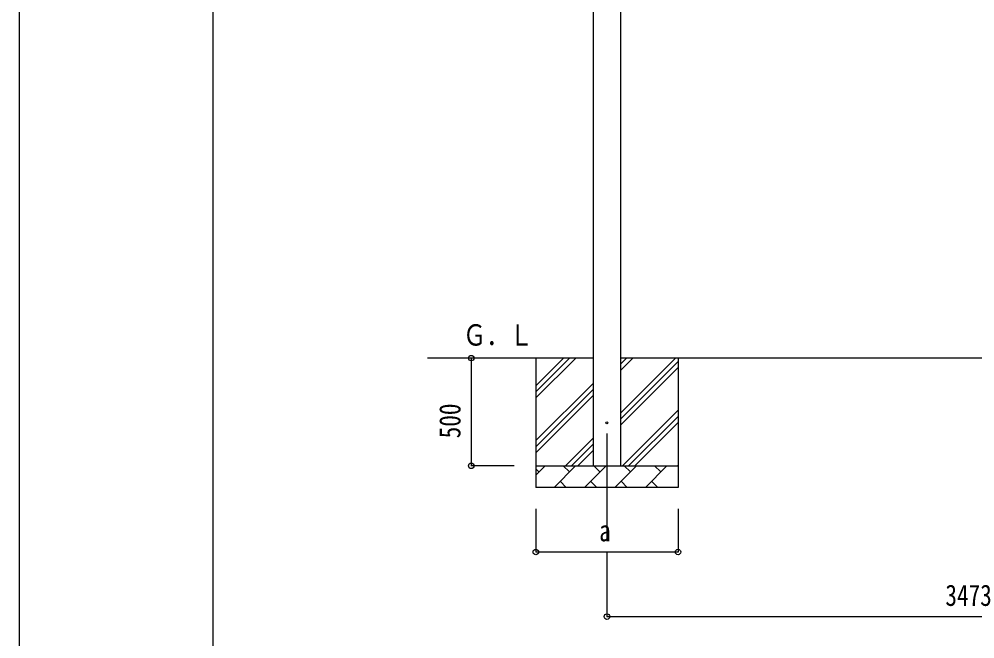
# Model space of a CAD drawing. Units: millimetres, scale not verified. Extents: x -12615 to 12615, y -8910 to 8910.
# Drawn here: x -12615 to -8179, y -5686 to -2808 of the extents above; entities that cross this region are included whole.
import ezdxf
from ezdxf.enums import TextEntityAlignment as Align

# ---------------------------------------------------------------- set-up
doc = ezdxf.new("R2010")
doc.units = ezdxf.units.MM
doc.header["$LTSCALE"] = 40
for name, color, linetype in [('0-3_YKK_12', 2, 'Continuous'), ('0-4_YKK_13', 4, 'Continuous'), ('0-5_YKK_A1', 4, 'Continuous'), ('0-6_YKK_D', 6, 'Continuous'), ('0-7_YKK_ZWAK', 7, 'Continuous')]:
    doc.layers.add(name, color=color, linetype=linetype)
doc.styles.add('ＭＳ ゴシック', font='')
doc.styles.get('ＭＳ ゴシック').set_extended_font_data('MS Gothic')

msp = doc.modelspace()

# ---------------------------------------------------------------- linework, layer by layer
at = {"layer": '0-3_YKK_12'}
msp.add_line((-9886.5, -4732.18), (-9886.5, -5232.18), dxfattribs=at)
at = {"layer": '0-4_YKK_13'}
msp.add_circle((-9886.5, -4682.18), 4.5, dxfattribs=at)
at = {"layer": '0-5_YKK_A1'}
for p, q in [((-9949, -4882.18), (-9949, -2085.18)), ((-9824, -2085.18), (-9824, -4882.18)), ((-9949, -4382.18), (-10719, -4382.18)), ((-10216.5, -4382.18), (-10216.5, -4982.18)), ((-10216.5, -4567.23), (-10031.45, -4382.18)), ((-10216.5, -4538.95), (-10059.74, -4382.18)), ((-10216.5, -4510.67), (-10088.02, -4382.18)), ((-9824, -4637.28), (-9568.9, -4382.18)), ((-9824, -4439.29), (-9766.89, -4382.18)), ((-9824, -4411.01), (-9795.18, -4382.18)), ((-6476, -4382.18), (-9824, -4382.18)), ((-9556.5, -4382.18), (-9556.5, -4982.18)), ((-9824, -4665.57), (-9556.5, -4398.07)), ((-9824, -4693.85), (-9556.5, -4426.35)), ((-10216.5, -4765.22), (-9949, -4497.72)), ((-10216.5, -4793.51), (-9949, -4526.01)), ((-10216.5, -4821.79), (-9949, -4554.29)), ((-9814.35, -4882.18), (-9556.5, -4624.34)), ((-9786.06, -4882.18), (-9556.5, -4652.62)), ((-9757.78, -4882.18), (-9556.5, -4680.91)), ((-10078.9, -4882.18), (-9949, -4752.28)), ((-10050.62, -4882.18), (-9949, -4780.57)), ((-10022.33, -4882.18), (-9949, -4808.85)), ((-9559.79, -4882.18), (-9556.5, -4878.9)), ((-10216.5, -4882.18), (-9556.5, -4882.18)), ((-10216.5, -4925.08), (-10173.61, -4882.18)), ((-10202.16, -4910.74), (-10216.5, -4896.4)), ((-10132.19, -4982.18), (-10032.19, -4882.18)), ((-10060.74, -4910.74), (-10089.29, -4882.18)), ((-9990.77, -4982.18), (-9890.77, -4882.18)), ((-9919.32, -4910.74), (-9947.87, -4882.18)), ((-9849.35, -4982.18), (-9749.35, -4882.18)), ((-9777.9, -4910.74), (-9806.45, -4882.18)), ((-9707.92, -4982.18), (-9607.92, -4882.18)), ((-9636.48, -4910.74), (-9665.03, -4882.18)), ((-10103.63, -4953.63), (-10075.08, -4982.18)), ((-9962.21, -4953.63), (-9933.66, -4982.18)), ((-9820.79, -4953.63), (-9792.24, -4982.18)), ((-9679.37, -4953.63), (-9650.82, -4982.18)), ((-9556.5, -4982.18), (-10216.5, -4982.18))]:
    msp.add_line(p, q, dxfattribs=at)
at = {"layer": '0-6_YKK_D'}
for p, q in [((-10516.5, -4382.18), (-10516.5, -4882.18)), ((-10317.5, -4882.18), (-10517.5, -4882.18)), ((-10216.5, -5082.18), (-10216.5, -5283.18)), ((-9556.5, -5082.18), (-9556.5, -5283.18)), ((-10216.5, -5282.18), (-9556.5, -5282.18)), ((-9886.5, -5283.18), (-9886.5, -5583.18)), ((-9886.5, -5582.18), (-6413.5, -5582.18))]:
    msp.add_line(p, q, dxfattribs=at)
for centre in [(-10516.5, -4382.18), (-10516.5, -4882.18), (-10216.5, -5282.18), (-9556.5, -5282.18), (-9886.5, -5582.18)]:
    msp.add_circle(centre, 12.75, dxfattribs=at)
at = {"layer": '0-7_YKK_ZWAK'}
msp.add_line((-11714.94, -7575), (-11714.94, 8325), dxfattribs=at)
msp.add_lwpolyline([(-12615, -8910), (12615, -8910), (12615, 8910), (-12615, 8910)], close=True, dxfattribs=at)

# ---------------------------------------------------------------- texts
at = {"layer": '0-5_YKK_A1', "style": 'ＭＳ ゴシック', "width": 0.8}
msp.add_text('Ｇ．Ｌ', height=98.97, dxfattribs=at).set_placement((-10554.6, -4353.73), align=Align.BOTTOM_LEFT)
at = {"layer": '0-6_YKK_D', "style": 'ＭＳ ゴシック', "width": 0.8}
msp.add_text('500', height=98.97, rotation=90, dxfattribs=at).set_placement((-10536.5, -4754.58), align=Align.BOTTOM_LEFT)
for s, p in [('a', (-9922.5, -5262.18)), ('3473', (-8315.6, -5562.18))]:
    msp.add_text(s, height=98.97, dxfattribs=at).set_placement(p, align=Align.BOTTOM_LEFT)

doc.saveas('drawing.dxf')
